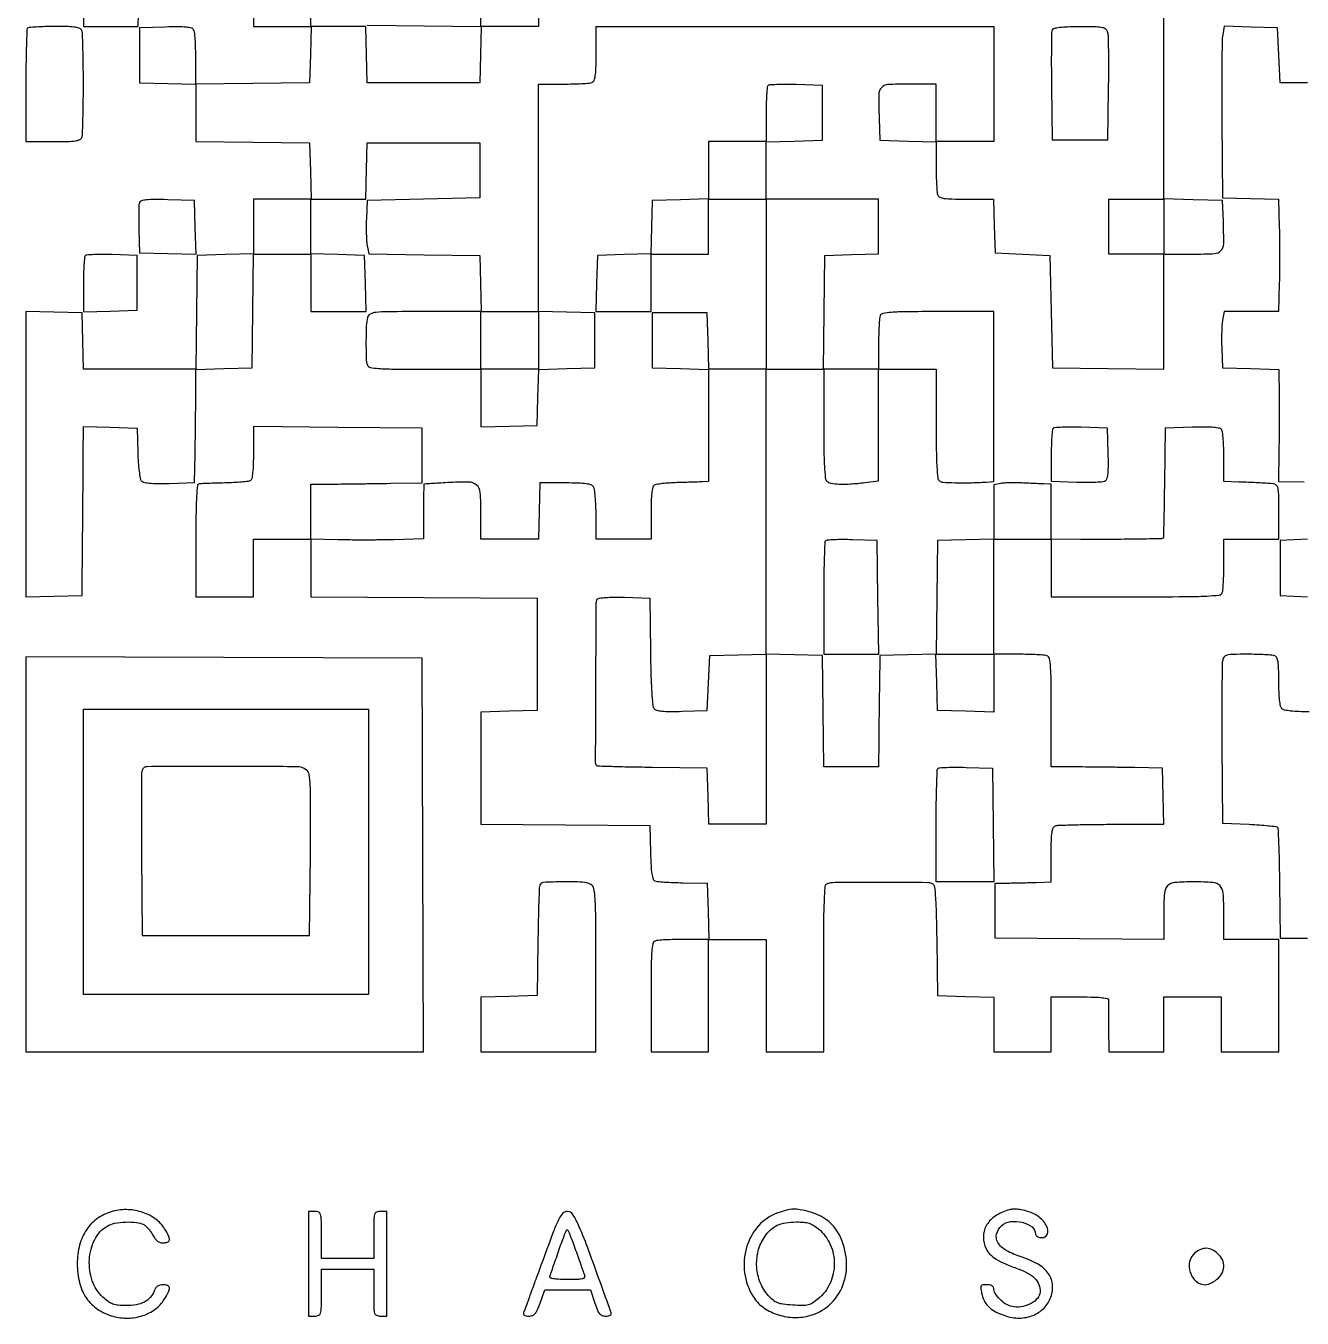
# Model space of a CAD drawing. Extents: x 179 to 1071, y 112 to 1107.
# Drawn here: x 179 to 666.9, y 112.2 to 606.3 of the extents above; entities that cross this region are included whole.
import ezdxf

# ---------------------------------------------------------------- set-up
doc = ezdxf.new("R2010")
doc.units = 0

msp = doc.modelspace()

# ---------------------------------------------------------------- linework, layer by layer
for points in [[(309.5, 606.5), (331.25, 606.230498), (353, 605.960995), (353, 670.980498)], [(201, 627.466168), (201, 606), (211.465017, 606), (221.930034, 606), (222.215017, 616.25)], [(375, 627.466168), (375, 606), (364.033832, 606), (353.067663, 606), (352.783832, 595.25), (352.5, 584.5), (331, 584.5), (309.5, 584.5), (309.216168, 595.25), (308.932337, 606), (298.466168, 606), (288, 606), (288, 616.5)], [(669, 410), (658.5, 409.5), (658.5, 399), (658.5, 388.5), (669, 388)]]:
    msp.add_lwpolyline(points)
for points in [[(266, 616.437616), (266, 606), (277.033832, 606), (288.067663, 606), (287.783832, 595.25), (287.5, 584.5), (265.75, 584.230498), (244, 583.960995), (243.984687, 593.730498, 0.00774), (243.919288, 597.566581, 0.010658), (243.733781, 601.008626, 0.007563), (243.475664, 603.85978, 0.1155), (243.152042, 604.788231, 0.19692), (242.294865, 605.395734, 0.033714), (240.282937, 605.721018, 0.023663), (237.195195, 605.861823, 0.006827), (232.417355, 605.788231), (222.5, 605.5), (222.5, 595), (222.5, 584.5), (233.25, 584.216168), (244, 583.932337), (244, 572.985671), (244, 562.039005), (265.75, 561.769502), (287.5, 561.5), (287.783832, 550.75), (288.067663, 540), (277.033832, 540), (266, 540), (266, 529.533832), (266, 519.067663), (255.25, 518.783832), (244.5, 518.5), (244.230498, 496.75), (243.960995, 475), (222.514329, 475), (201.067663, 475), (200.783832, 485.75), (200.5, 496.5), (189.75, 496.783832), (179, 497.067663), (179, 442.5), (179, 387.932337), (189.75, 388.216168), (200.5, 388.5), (200.698391, 410, 0.000195), (200.778129, 419.022361, 0.000176), (200.853665, 428.352464, 0.000176), (200.915426, 436.708876, 0.000563), (200.948391, 442.284983), (201, 453.069966), (211.25, 452.784983), (221.5, 452.5), (221.790118, 443.054124, 0.009941), (221.977975, 439.343588, 0.013554), (222.304236, 436.010384, 0.01037), (222.704917, 433.274446, 0.132407), (223.132908, 432.339856, 0.167678), (224.095359, 431.755311, 0.030434), (226.191022, 431.432811, 0.02274), (229.289227, 431.289042, 0.007523), (233.84279, 431.353465), (243.5, 431.635467), (243.704554, 442.567734, 0.001122), (243.786258, 447.529528, 0.000668), (243.86237, 453.436521, 0.000669), (243.922472, 459.323, 0.001158), (243.954554, 464.216168), (244, 474.932337), (254.75, 475.216168), (265.5, 475.5), (265.769502, 497.25), (266.039005, 519), (277.019502, 519), (288, 519), (288, 508), (288, 497), (298.533832, 497), (309.067663, 497), (308.783832, 507.75), (308.5, 518.5), (298.25, 518.784983), (288, 519.069966), (288, 529.534983), (288, 540), (298.5, 540), (309, 540), (309.111066, 545.75, -0.000597), (309.16368, 548.315351, -0.000388), (309.230318, 551.279688, -0.00039), (309.29986, 554.172908, -0.000742), (309.361066, 556.5), (309.5, 561.5), (331, 561.5), (352.5, 561.5), (352.5, 551), (352.5, 540.5), (331, 540), (309.5, 539.5), (309.192221, 532.5, 0.009322), (309.118419, 529.583091, 0.008787), (309.150921, 526.607369, 0.008782), (309.272364, 523.972652, 0.02997), (309.483826, 522.269767), (310.08321, 519.039533), (331.291605, 518.769767), (352.5, 518.5), (352.783832, 507.75), (353.067663, 497), (331.650463, 497, 0.001347), (317.419495, 496.96167, 0.024114), (312.854027, 496.716698, 0.094889), (310.687648, 496.067776, 0.210194), (309.630286, 494.75, 0.056126), (309.151911, 491.578403, 0.009072), (309.030466, 485.327313, 0.007531), (309.117283, 479.027404, 0.084592), (309.606989, 476.581787, 0.258697), (310.662537, 475.696146, 0.030015), (313.835307, 475.275578, 0.015901), (319.485827, 475.049566, 0.002045), (331.606989, 475), (353, 475), (353, 463.966168), (353, 452.932337), (363.75, 453.216168), (374.5, 453.5), (374.783492, 464.216508), (375.066984, 474.933016), (385.783492, 475.216508), (396.5, 475.5), (396.5, 486), (396.5, 496.5), (385.75, 496.783832), (375, 497.067663), (375, 540.533832), (375, 584), (384.418213, 584, 0.005951), (388.140776, 584.044305, 0.007831), (391.534475, 584.178303, 0.005915), (394.361889, 584.367894, 0.07203), (395.418213, 584.606989, 0.205218), (396.23239, 585.398405, 0.063068), (396.69735, 587.086379, 0.030363), (396.940414, 590.039857, 0.005351), (397, 595.606989), (397, 606), (473, 606), (549, 606), (549, 584), (549, 562), (538, 562), (527, 562), (527, 573), (527, 584), (516.519052, 584, 0.01319), (508.49751, 583.788355, 0.203196), (506.066531, 582.602972, 0.179688), (505.071849, 579.965089, 0.009927), (505.204946, 571), (505.5, 562.5), (516.25, 562.216168), (527, 561.932337), (527, 552.547956, 0.005972), (527.044307, 548.838356, 0.007852), (527.178303, 545.455587, 0.005942), (527.367915, 542.63733, 0.07196), (527.606989, 541.581787, 0.204941), (528.397244, 540.767938, 0.063222), (530.080782, 540.302828, 0.030449), (533.025624, 540.059653, 0.005378), (538.572006, 540), (548.930034, 540), (549.215017, 529.75), (549.5, 519.5), (560, 519), (570.5, 518.5), (571, 497), (571.5, 475.5), (592.75, 475.230112), (614, 474.960225), (614, 496.980112), (614, 519), (624.980948, 519, 0.011716), (633.393045, 519.197133, 0.194087), (635.890885, 520.343501, 0.189664), (636.924033, 522.913387, 0.011109), (636.796504, 531.503355), (636.5, 539.5), (625.25, 539.782751), (614, 540.065502), (614, 616.513249)], [(669, 584.5), (658.5, 584.5), (658, 595), (657.5, 605.5), (647.301769, 605.784412), (637.103537, 606.068823), (636.544182, 602.784412, 0.038415), (636.330077, 600.461078, 0.001474), (636.224803, 591.799171, 0.002632), (636.184386, 581.540652, 0.001852), (636.242413, 570), (636.5, 540.5), (647.162399, 540.217057), (657.824797, 539.934114), (658.162399, 529.217057, -0.004794), (658.269327, 524.336011, -0.002808), (658.308493, 518.490323, -0.002808), (658.281987, 512.641501, -0.004771), (658.185662, 507.75), (657.871323, 497), (647.480975, 497), (637.090626, 497), (636.488823, 493.75, 0.030569), (636.275841, 492.012596, 0.008349), (636.153831, 489.251562, 0.00841), (636.120388, 486.109769, 0.008667), (636.19351, 483), (636.5, 475.5), (647.25, 475.216168), (658, 474.932337), (658.109067, 464.716168, -0.002426), (658.13656, 459.994918, -0.00132), (658.126879, 454.196312, -0.001315), (658.08595, 448.299595, -0.002087), (658.016543, 443.25), (657.814951, 432), (667.657476, 431.984687, -0.007683)], [(669.593011, 344, -0.009539), (665.62258, 344.075751, -0.019202), (662.499944, 344.315267, -0.020076), (660.177004, 344.678473, -0.148618), (659.2, 345.2, -0.148618), (658.678473, 346.177004, -0.020076), (658.315267, 348.499944, -0.019202), (658.075751, 351.62258, -0.009539), (658, 355.593011, 0.006405), (657.937794, 360.449162, 0.033615), (657.690477, 363.105917, 0.068495), (657.220382, 364.642994, 0.195123), (656.418213, 365.393011, 0.070903), (655.374278, 365.631765, 0.006355), (652.686947, 365.821697, 0.008172), (649.460948, 365.955668, 0.00629), (645.937265, 366, 0.004728), (640.415599, 365.947791, 0.054054), (638.259657, 365.672694, 0.157916), (637.164473, 365.003998, 0.123102), (636.536265, 363.75, 0.051816), (636.340533, 362.068892, 0.001007), (636.250223, 353.348438, 0.002412), (636.21437, 343.159278, 0.001614), (636.267213, 331.5), (636.5, 301.5), (646.671374, 301, -0.005225), (650.612518, 300.764956, -0.007948), (654.029751, 300.470648, -0.003631), (656.914543, 300.15475, -0.169857), (657.437964, 299.900077, -0.186849), (657.683381, 299.33853, -0.001016), (657.926899, 293.336983, -0.004205), (658.134187, 286.455297, -0.002634), (658.26659, 278.400077), (658.5, 257.5), (669, 257.5)]]:
    msp.add_lwpolyline(points, format="xyb")
for points in [[(179.666667, 605.333333, 0.189785), (179.396107, 604.71132, 0.001222), (179.195833, 598.595833, 0.00465), (179.048092, 591.559297, 0.002923), (179, 583.333333), (179, 562), (189.393011, 562, 0.005351), (194.960143, 562.059586, 0.030363), (197.913621, 562.30265, 0.063068), (199.601595, 562.76761, 0.205218), (200.393011, 563.581787, 0.08225), (200.636202, 564.767615, 0.002107), (200.821697, 570.232125, 0.004428), (200.955978, 576.66751, 0.003002), (201, 584, 0.003002), (200.955978, 591.33249, 0.004428), (200.821697, 597.767875, 0.002107), (200.636202, 603.232385, 0.08225), (200.393011, 604.418213, 0.199759), (199.624187, 605.225925, 0.066055), (198.020372, 605.693741, 0.032092), (195.231606, 605.939041, 0.005893), (190.059678, 606, 0.006396), (186.284117, 605.951702, 0.009619), (182.994614, 605.804167, 0.005003), (180.240534, 605.599816, 0.177151)], [(592.52561, 603.75, -0.055994), (592.739502, 602.158729, -0.002344), (592.837176, 596.432813, -0.004024), (592.86656, 589.634165, -0.002846), (592.794662, 582), (592.5, 562.5), (582, 562.5), (571.5, 562.5), (571.228584, 582.973, -0.002311), (571.16003, 590.911562, -0.003516), (571.180843, 597.807175, -0.001312), (571.255956, 603.733152, -0.088003), (571.447199, 604.723, -0.243882), (572.135605, 605.334079, -0.031646), (574.130427, 605.705879, -0.023385), (577.209457, 605.934877, -0.006869), (581.949563, 606, -0.003975), (588.229792, 605.950073, -0.048468), (590.617016, 605.679744, -0.149099), (591.824605, 605.011168, -0.131667)], [(462.699448, 583.366114, 0.177451), (462.419778, 582.762931, 0.004898), (462.205463, 579.836713, 0.009512), (462.050668, 576.343898, 0.006317), (462, 572.333333), (462, 562), (451, 562), (440, 562), (440, 551.033832), (440, 540.067663), (429.25, 539.783832), (418.5, 539.5), (418.215399, 529.284601), (417.930798, 519.069202), (407.715399, 518.784601), (397.5, 518.5), (397.216168, 507.75), (396.932337, 497), (407.466168, 497), (418, 497), (418, 508), (418, 519), (429, 519), (440, 519), (440, 529.5), (440, 540), (451, 540), (462, 540), (462, 507.5), (462, 475), (451.033832, 475), (440.067663, 475), (439.783832, 485.75), (439.5, 496.5), (429, 496.5), (418.5, 496.5), (418.5, 486), (418.5, 475.5), (429.25, 475.216168), (440, 474.932337), (440, 453.466168), (440, 432), (437.75, 431.9154, -0.00139), (436.443734, 431.869921, -0.000235), (433.949472, 431.791196, -0.000257), (431.01887, 431.701588, -0.000229), (427.971605, 431.611377, 0.008822), (424.999143, 431.472222, 0.011621), (422.29583, 431.23463, 0.009173), (420.062017, 430.944291, 0.101845), (419.221605, 430.63696, 0.204882), (418.65917, 429.837444, 0.023795), (418.299708, 427.628278, 0.020751), (418.069146, 424.44143, 0.007682), (418, 419.940983), (418, 410), (407.5, 410), (397, 410), (396.984687, 419.25, 0.009417), (396.909853, 422.901756, 0.01245), (396.696332, 426.221825, 0.00988), (396.396689, 428.962891, 0.109209), (396.024555, 429.99451, 0.171222), (395.084581, 430.735978, 0.04751), (393.229992, 431.177624, 0.027898), (390.25304, 431.425439, 0.006678), (385.289868, 431.49451), (375.5, 431.5), (375.216168, 420.75), (374.932337, 410), (363.966168, 410), (353, 410), (353, 419.964816, 0.018486), (352.70887, 427.836462, 0.192208), (351.316585, 430.691543, 0.185082), (348.313111, 431.860867, 0.016937), (340.157721, 431.627347, 0.000292), (336.820772, 431.416568, 0.000466), (333.969768, 431.232141, 0.000082), (331.448979, 431.066299, 0.025908), (331.25, 431.042778, 0.358023), (331.147848, 430.924821, 0.000565), (331.073438, 427.946516, 0.003718), (331.017975, 424.567593, 0.002244), (331, 420.562384), (331, 410.124768), (319.75, 409.812384, -0.004056), (314.698016, 409.713112, -0.002552), (308.79375, 409.675138, -0.002561), (302.984411, 409.697181, -0.004692), (298.25, 409.783832), (288, 410.067663), (288, 420.533832), (288, 431), (297.25, 431.086779, 0.000584), (301.645003, 431.133146, 0.000277), (307.307812, 431.202645, 0.000275), (313.230203, 431.281867, 0.000389), (318.5, 431.359357), (330.5, 431.545156), (330.5, 442.022578), (330.5, 452.5), (298.25, 452.763853), (266, 453.027706), (266, 443.07287, -0.007985), (265.930179, 438.701395, -0.019217), (265.702616, 435.472954, -0.019568), (265.357905, 433.159775, -0.210572), (264.833894, 432.397341, -0.108379), (264.000724, 432.104811, -0.007361), (261.488813, 431.834951, -0.01027), (258.456871, 431.617006, -0.007511), (255.083894, 431.49486, 0.001402), (251.704817, 431.413821, 0.001902), (248.654331, 431.32049, 0.001265), (246.09418, 431.225927, 0.021286), (245.25, 431.156536, 0.34902), (244.590877, 430.483041, 0.01134), (244.266355, 426.452048, 0.011845), (244.055182, 420.237422, 0.00257), (244, 409.5), (244, 388), (255, 388), (266, 388), (266, 399), (266, 410), (277, 410), (288, 410), (288, 399.010623), (288, 388.021245), (331.25, 387.760623), (374.5, 387.5), (374.5, 366), (374.5, 344.5), (363.75, 344.216168), (353, 343.932337), (353, 322.480021), (353, 301.027706), (385.25, 300.763853), (417.5, 300.5), (417.78548, 290.205, 0.006512), (417.990646, 285.172696, 0.02504), (418.315173, 282.058752, 0.038147), (418.771319, 280.112102, 0.228339), (419.465675, 279.374798, 0.070471), (420.418437, 279.156034, 0.004821), (423.188385, 278.946933, 0.006813), (426.508777, 278.773856, 0.005059), (430.180195, 278.669798), (439.5, 278.5), (439.783832, 267.75), (440.067663, 257), (430.615619, 257, 0.00593), (426.880092, 256.955696, 0.007809), (423.475463, 256.821697, 0.005887), (420.638889, 256.632128, 0.0721), (419.581787, 256.393011, 0.257256), (418.698559, 255.346099, 0.030951), (418.27619, 252.243952, 0.016256), (418.049786, 246.715635, 0.002106), (418, 234.893011), (418, 214), (429, 214), (440, 214), (440, 235.5), (440, 257), (451, 257), (462, 257), (462, 235.5), (462, 214), (473, 214), (484, 214), (484, 245.893011, -0.001673), (484.054027, 262.043546, -0.00807), (484.263693, 271.225463, -0.005965), (484.574932, 277.334661, -0.293398), (485.262427, 278.270461, -0.090661), (488.343581, 278.848917, -0.001504), (505.838629, 278.879437, -0.001007), (523.745721, 278.820763, -0.145582), (525.729091, 278.219334, -0.223792), (526.35566, 277.190254, -0.009444), (526.739923, 272.819677, -0.010934), (527.039115, 266.450636, -0.003037), (527.229091, 256.453905), (527.5, 235.5), (538.25, 235.216168), (549, 234.932337), (549, 224.466168), (549, 214), (560, 214), (571, 214), (571, 224.5), (571, 235), (582.043837, 235, -0.005353), (587.436059, 234.942266, -0.023244), (590.625709, 234.725378, -0.037204), (592.514505, 234.364582, -0.375493), (592.925354, 233.75, 0.029686), (592.865555, 232.894407, 0.001563), (592.84552, 230.15, 0.00246), (592.84795, 226.884359, 0.001786), (592.881517, 223.25), (593, 214), (603.5, 214), (614, 214), (614, 224.5), (614, 235), (625, 235), (636, 235), (636, 224.5), (636, 214), (647, 214), (658, 214), (658, 235.5), (658, 257), (647.5, 257), (637, 257), (637, 266.964816, 0.016375), (636.748452, 274.643854, 0.176079), (635.516364, 277.447319, 0.18557), (632.802218, 278.72896, 0.018552), (625.5, 279, 0.018562), (618.196698, 278.728783, 0.185709), (615.482908, 277.446295, 0.175976), (614.251235, 274.640922, 0.016331), (614, 266.950963), (614, 256.972294), (581.75, 257.236147), (549.5, 257.5), (549.5, 268), (549.5, 278.5), (554.5, 278.553803, 0.002048), (556.82708, 278.588376, 0.001075), (559.720312, 278.649435, 0.00107), (562.68464, 278.724717, 0.001645), (565.25, 278.803803), (571, 279), (571, 289.393011, -0.005351), (571.059586, 294.960143, -0.030363), (571.30265, 297.913621, -0.063068), (571.76761, 299.601595, -0.205218), (572.581787, 300.393011, -0.082832), (573.776122, 300.63651, -0.001914), (579.559838, 300.821697, -0.00421), (586.355439, 300.955998, -0.002835), (594.115619, 301), (614.067663, 301), (613.783832, 311.75), (613.5, 322.5), (603, 322.675726, 0.000788), (598.202906, 322.748445, 0.000454), (592.426563, 322.821651, 0.000454), (586.626468, 322.884622, 0.00076), (581.75, 322.925726), (571, 323), (571, 343.893011, 0.002106), (570.950214, 355.715635, 0.016256), (570.72381, 361.243952, 0.030951), (570.301441, 364.346099, 0.257256), (569.418213, 365.393011, 0.07203), (568.361889, 365.632106, 0.005915), (565.534475, 365.821697, 0.007831), (562.140776, 365.955695, 0.005951), (558.418213, 366), (549, 366), (549, 388), (549, 410), (560, 410), (571, 410), (571, 399), (571, 388), (603.393011, 388, 0.001243), (622.08678, 388.046481, 0.010731), (630.42282, 388.266892, 0.016522), (635.195595, 388.654033, 0.279562), (636.393011, 389.581787, 0.07203), (636.632106, 390.638111, 0.005915), (636.821697, 393.465525, 0.007831), (636.955695, 396.859224, 0.005951), (637, 400.581787), (637, 410), (647.5, 410), (658, 410), (658, 420.5, 0.003352), (657.954921, 427.224924, 0.048655), (657.69244, 429.587618, 0.175767), (657.016838, 430.675217, 0.149258), (655.75, 431.167506, 0.001986), (652.205797, 431.417209, 0.003814), (649.36184, 431.584448, 0.003716), (646.467483, 431.710946, 0.001781), (642.75, 431.832494), (637, 432), (636.984687, 441.25, 0.008159), (636.919317, 444.886885, 0.011123), (636.734034, 448.160822, 0.008145), (636.475757, 450.869394, 0.113997), (636.152902, 451.78684, 0.199716), (635.281101, 452.39767, 0.032047), (633.18343, 452.720814, 0.022682), (629.955578, 452.861053, 0.006397), (624.918214, 452.78684), (614.5, 452.5), (614.26659, 431.599923, -0.001278), (614.156325, 423.56607, -0.002088), (614.016967, 416.754467, -0.000251), (613.864526, 410.690643, -0.192258), (613.744575, 410.411242, -0.194513), (613.159485, 410.163062, -0.000479), (603.914768, 410.01528, -0.003012), (593.716025, 409.923465, -0.002123), (582.25, 409.937986), (571, 410), (571, 420.5), (571, 431), (568, 431.125, -0.000897), (566.490601, 431.190605, -0.000321), (564.339063, 431.289374, -0.000319), (561.979926, 431.4007, -0.000377), (559.75, 431.50904, 0.009924), (557.538322, 431.574202, 0.00879), (555.234375, 431.555835, 0.008861), (553.160189, 431.466024, 0.026501), (551.75, 431.304585), (549, 430.841089), (549, 420.454376), (549, 410.067663), (538.25, 409.783832), (527.5, 409.5), (527.230591, 387.783635), (526.961183, 366.06727), (516.230591, 365.783635), (505.5, 365.5), (505.322108, 354.5, 0.000681), (505.248714, 349.544418, 0.000421), (505.17529, 343.720312, 0.000422), (505.112467, 337.967405, 0.00076), (505.072108, 333.25), (505, 323), (494.519888, 323), (484.039775, 323), (483.769888, 344.25), (483.5, 365.5), (472.75, 365.783832), (462, 366.067663), (462, 420.533832), (462, 475), (473, 475), (484, 475), (484, 454.2, 0.003169), (484.062069, 444.406919, 0.010454), (484.278846, 437.954487, 0.00933), (484.608073, 433.461896, 0.175156), (485.2, 432.2, 0.156441), (486.778511, 431.388153, 0.031696), (489.952461, 431.06555, 0.026549), (494.258674, 431.130854, 0.012824), (499.75, 431.647983), (505, 432.278582), (505, 453.639291), (505, 475), (516, 475), (527, 475), (527, 454.122445, 0.002913), (527.059343, 443.936607, 0.011405), (527.276037, 437.651147, 0.011114), (527.611421, 433.441314, 0.211143), (528.25, 432.32056, 0.143787), (529.693129, 431.791964, 0.009827), (534.093713, 431.590101, 0.012726), (539.638294, 431.586014, 0.007528), (546.25, 431.849085), (549, 432), (549, 464.5), (549, 497), (527.606989, 497, 0.002045), (515.485827, 496.950434, 0.015901), (509.835307, 496.724422, 0.030015), (506.662537, 496.303854, 0.258697), (505.606989, 495.418213, 0.07203), (505.367894, 494.361889, 0.005915), (505.178303, 491.534475, 0.007831), (505.044305, 488.140776, 0.005951), (505, 484.418213), (505, 475), (494.480498, 475), (483.960995, 475), (484.230498, 496.75), (484.5, 518.5), (494.75, 518.784983), (505, 519.069966), (505, 529.534983), (505, 540), (483.5, 540), (462, 540), (462, 550.966168), (462, 561.932337), (472.75, 562.216168), (483.5, 562.5), (483.5, 573), (483.5, 583.5), (473.449448, 583.782781, 0.006672), (469.547259, 583.840477, 0.010046), (466.145783, 583.777033, 0.005301), (463.300668, 583.636532, 0.183378)], [(222.44069, 538.706038, 0.08044), (222.24673, 537.777249, 0.005694), (222.156546, 535.121982, 0.007919), (222.135127, 531.937236, 0.005886), (222.208575, 528.420857), (222.5, 519.5), (233.285361, 519.21581), (244.070721, 518.931619), (243.785361, 529.21581), (243.5, 539.5), (233.232115, 539.785181, 0.005806), (228.041094, 539.869045, 0.026058), (225.006728, 539.724611, 0.044386), (223.172066, 539.374845, 0.236067)], [(201.700461, 518.367127, 0.177497), (201.420373, 517.762901, 0.004882), (201.20576, 514.826734, 0.009496), (201.05074, 511.322398, 0.006304), (201, 507.29835), (201, 496.930034), (211.25, 497.215017), (221.5, 497.5), (221.5, 508), (221.5, 518.5), (211.950461, 518.783794, 0.007041), (208.240283, 518.841782, 0.010544), (205.000338, 518.778463, 0.005798), (202.297812, 518.637197, 0.182377)], [(571.699448, 452.366114, 0.176065), (571.420159, 451.767972, 0.005385), (571.205463, 449.003745, 0.010004), (571.050689, 445.694514, 0.006682), (571, 441.901953), (571, 432.13724), (580.75, 431.813621, 0.009019), (584.578343, 431.755645, 0.012459), (588.013227, 431.851198, 0.009092), (590.848668, 432.052604, 0.132068), (591.784391, 432.395987, 0.184056), (592.383834, 433.286585, 0.033383), (592.710287, 435.288486, 0.023848), (592.853365, 438.31633, 0.007288), (592.784391, 442.900987), (592.5, 452.5), (582.449448, 452.782781, 0.006672), (578.547259, 452.840477, 0.010046), (575.145783, 452.777033, 0.005301), (572.300668, 452.636532, 0.183378)], [(484.700461, 409.367127, 0.189277), (484.416395, 408.715812, 0.00134), (484.20576, 402.60576, 0.004874), (484.05054, 395.561626, 0.003071), (484, 387.333333), (484, 366), (494.519502, 366), (505.039005, 366), (504.769502, 387.75), (504.5, 409.5), (494.950461, 409.783794, 0.007041), (491.240283, 409.841782, 0.010544), (488.000338, 409.778463, 0.005798), (485.297812, 409.637197, 0.182377)], [(417.771257, 367.07685, 0.003711), (417.956706, 358.120686, 0.009025), (418.261688, 351.520347, 0.006436), (418.643865, 346.572975, 0.15184), (419.172244, 345.292459, 0.157509), (420.188229, 344.647504, 0.038302), (422.169056, 344.294004, 0.025232), (425.194891, 344.143856, 0.007186), (429.900987, 344.215609), (439.5, 344.5), (440, 355), (440.5, 365.5), (451.25, 365.783832), (462, 366.067663), (462, 333.533832), (462, 301), (451.033832, 301), (440.067663, 301), (439.783832, 311.75), (439.5, 322.5), (418.59528, 322.738054, -0.001726), (410.552697, 322.857415, -0.002799), (403.716742, 323.020758, -0.000451), (397.674287, 323.20444, -0.190793), (397.300503, 323.366163, -0.199688), (396.818957, 324.533643, -0.000178), (396.920935, 355.055385, -0.000242), (397.047612, 385.354144, -0.138096), (397.536019, 387.05828, -0.227964), (398.186706, 387.47439, -0.012548), (400.662115, 387.71174, -0.016302), (403.865867, 387.833208, -0.008697), (407.830795, 387.785237), (417.5, 387.5)], [(223.453816, 321.740243, 0.089548), (223.261817, 320.729866, 0.000598), (223.19019, 311.747155, 0.00234), (223.168607, 301.460077, 0.00149), (223.235201, 289.490243), (223.5, 258.5), (255.5, 258.5), (287.5, 258.5), (287.765726, 289.5, 0.001225), (287.879013, 308.006621, 0.012082), (287.71941, 315.793845, 0.024457), (287.315418, 320.099227, 0.201729), (286.324597, 321.75, 0.157681), (282.495237, 323.016106, 0.001671), (254.221233, 323.106234, 0.001077), (225.335041, 323.03952, 0.309316)], [(548.769502, 300.75), (549.039005, 279), (538.019502, 279), (527, 279), (527, 300.333333, -0.003067), (527.050466, 308.561556, -0.004867), (527.205463, 315.605463, -0.001337), (527.415787, 321.715674, -0.189293), (527.699448, 322.366114, -0.183378), (528.300668, 322.636532, -0.005301), (531.145783, 322.777033, -0.010046), (534.547259, 322.840477, -0.006672), (538.449448, 322.782781), (548.5, 322.5)], [(375.474955, 277.75, 0.079337), (375.282691, 276.78105, 0.001128), (375.073173, 270.845312, 0.003098), (374.888033, 263.947003, 0.002033), (374.75634, 256), (374.5, 235.5), (363.75, 235.216168), (353, 234.932337), (353, 224.466168), (353, 214), (374.971999, 214), (396.943997, 214), (396.926485, 245.489174, 0.001068), (396.873566, 265.150501, 0.013441), (396.638265, 272.56911, 0.033524), (396.146449, 276.463897, 0.225396), (395.020228, 277.989174, 0.111886), (391.73448, 278.893413, 0.014487), (384.405886, 279.016074, 0.009322), (376.883686, 278.783719, 0.300334)], [(212.364681, 153.097818, 0.088495), (206.646343, 150.503931, 0.092575), (202.2814, 146.124941, 0.085844), (199.564379, 140.167632, 0.064246), (198.639573, 133, 0.061125), (199.530183, 125.742052, 0.088792), (202.162877, 119.86748, 0.095589), (206.492076, 115.569645, 0.082217), (212.338536, 112.908842, 0.071359), (218.061064, 112.215587, 0.074095), (223.670419, 113.177536, 0.078456), (228.484132, 115.649135, 0.096872), (231.903457, 119.34379, 0.019613), (233.548851, 122.255533, 0.13855), (233.868255, 123.832929, 0.296036), (233.208249, 124.698976, 0.086205), (231.475249, 125, 0.06124), (230.288166, 124.854058, 0.091442), (229.338935, 124.422124, 0.090638), (228.600542, 123.676618, 0.059195), (228.038367, 122.600914, -0.089656), (226.550913, 120.131547, -0.092881), (224.308999, 118.375086, -0.077422), (221.231194, 117.338677, -0.042594), (217.262809, 117, -0.021544), (214.256761, 117.129582, -0.066717), (212.278496, 117.570708, -0.07099), (210.55376, 118.500376, -0.026692), (208.431649, 120.25, -0.126525), (204.383595, 126.479807, -0.096234), (203.302775, 134.580727, -0.09945), (205.327816, 142.27068, -0.146406), (210.039833, 147.364459, -0.086576), (212.943289, 148.46012, -0.036245), (217.109833, 148.944189, -0.036054), (221.256511, 148.824429, -0.097923), (224.055391, 147.970356, -0.063958), (224.902024, 147.367038, -0.027704), (225.86536, 146.370627, -0.026858), (226.785953, 145.183049, -0.032129), (227.51533, 143.970356, 0.040384), (228.357711, 142.620669, 0.073782), (229.274159, 141.705316, 0.085534), (230.315265, 141.180585, 0.074186), (231.52568, 141, 0.086444), (233.213257, 141.293958, 0.288977), (233.874535, 142.140309, 0.142864), (233.59238, 143.663329, 0.021874), (232.069071, 146.381966, 0.097556), (228.635961, 150.074778, 0.074851), (223.733438, 152.614055, 0.071249), (218.054237, 153.684062, 0.073454)], [(466.5, 152.497249, 0.127177), (459.106254, 147.514532, 0.109521), (454.547749, 139.300122, 0.104635), (453.770792, 129.602224, 0.106654), (457.003636, 120.494117, 0.096325), (460.692429, 116.499631, 0.0738), (465.959689, 113.718677, 0.070423), (472.060918, 112.495711, 0.073295), (478.175364, 113.042069, 0.125037), (486.153285, 117.238449, 0.118834), (491.344008, 124.805794, 0.111113), (492.720902, 134.345083, 0.098763), (489.996148, 144.007551, 0.052522), (487.995652, 147.083106, 0.058018), (485.456579, 149.561228, 0.055359), (482.309292, 151.476747, 0.041506), (478.5, 152.880937, 0.022147), (475.039239, 153.67636, 0.053449), (472.423562, 153.872466, 0.054023), (469.842471, 153.508987, 0.023044)], [(554, 153.347931, 0.074915), (549.194806, 150.920331, 0.114927), (546.117007, 147.443494, 0.127293), (545.07702, 143.239642, 0.104584), (546.085212, 138.712324, 0.094647), (547.541707, 136.655929, 0.051481), (549.990103, 134.74418, 0.039183), (553.491678, 132.913489, 0.01894), (558.218239, 131.104473, -0.047254), (562.27363, 129.283246, -0.084189), (565.100373, 126.976184, -0.109517), (566.543925, 124.334625, -0.13274), (566.594666, 121.521155, -0.143254), (565.283002, 119.284944, -0.080968), (562.658159, 117.511583, -0.074184), (559.344408, 116.542589, -0.08364), (556.031635, 116.643673, -0.090954), (553.682041, 117.578875, -0.055632), (551.339301, 119.440124, -0.057097), (549.56955, 121.654714, -0.140958), (549, 123.634859, 0.171647), (548.806993, 124.180516, 0.103182), (548.269281, 124.619987, 0.075568), (547.431283, 124.905816, 0.044495), (546.375, 125, 0.032852), (544.865547, 124.900715, 0.223964), (544.254608, 124.50738, 0.172208), (544.079354, 123.712665, 0.018346), (544.386877, 121.815617, 0.060114), (545.320864, 118.973241, 0.084043), (546.839615, 116.778128, 0.073226), (549.166801, 115.002888, 0.03518), (552.579326, 113.416555, 0.080287), (558.136883, 112.263459, 0.094842), (563.442034, 113.036882, 0.10216), (567.791769, 115.629471, 0.108904), (570.640229, 119.681372, 0.11201), (571.513804, 124.689641, 0.141046), (569.992105, 129.12292, 0.110903), (565.941526, 132.814079, 0.053235), (559.463146, 135.64314, -0.049676), (553.820823, 138.059553, -0.128067), (550.628421, 141.085589, -0.204486), (550.121962, 144.348511, -0.147508), (552.046286, 147.541889, -0.152922), (555.46291, 149.117396, -0.0929), (559.942709, 148.863167, -0.103681), (563.653974, 147.076912, -0.232981), (565, 144.345012, 0.172986), (565.18751, 143.819249, 0.098327), (565.71468, 143.384501, 0.074706), (566.518389, 143.096168, 0.048868), (567.5, 143, 0.31352), (569.525882, 144.408787, 0.214242), (569.332601, 147.30822, 0.104042), (566.378474, 150.844056, 0.099463), (562.204514, 152.959978, 0.016376), (559.538798, 153.60712, 0.03956), (557.528203, 153.862477, 0.049209), (555.786228, 153.773404, 0.042231)], [(287, 133), (287, 113), (289.5, 113, 0.104331), (290.950811, 113.306062, 0.224677), (291.680556, 114.15, 0.064117), (291.955995, 116.064536, 0.003707), (292, 122), (292, 131), (302, 131), (312, 131), (312, 122, 0.003707), (312.044005, 116.064536, 0.064117), (312.319444, 114.15, 0.224677), (313.049189, 113.306062, 0.104331), (314.5, 113), (317, 113), (317, 133), (317, 153), (314.5, 153, 0.104331), (313.049189, 152.693938, 0.224677), (312.319444, 151.85, 0.064117), (312.044005, 149.935464, 0.003707), (312, 144), (312, 135), (302, 135), (292, 135), (292, 144, 0.003707), (291.955995, 149.935464, 0.064117), (291.680556, 151.85, 0.224677), (290.950811, 152.693938, 0.104331), (289.5, 153), (287, 153)], [(376.59283, 134.25, -0.00005), (373.926681, 126.973909, -0.000075), (371.604208, 120.640625, -0.000028), (369.603187, 115.187401, -0.001839), (369.255239, 114.25, 0.172296), (369.24597, 113.730935, 0.176058), (369.566566, 113.327874, 0.100862), (370.255341, 113.077017, 0.037075), (371.292581, 113, 0.086585), (372.667751, 113.239937, 0.129346), (373.667623, 113.928019, 0.07589), (374.535056, 115.313739, 0.015656), (375.597114, 118), (377.395089, 123), (386.117178, 123), (394.839267, 123), (396.5, 118, 0.015325), (397.496689, 115.280794, 0.078963), (398.318161, 113.909055, 0.135846), (399.29737, 113.233982, 0.083579), (400.687355, 113, 0.037213), (401.72966, 113.077682, 0.098424), (402.430239, 113.32945, 0.170534), (402.764221, 113.732662, 0.17614), (402.766933, 114.25, 0.001263), (394.211051, 137.984237, 0.014623), (390.564003, 147.175058, 0.035278), (388.158172, 151.824234, 0.261406), (386.062924, 153, 0.193536), (384.336525, 152.305757, 0.084805), (382.844149, 150.288323, 0.026944), (380.928798, 145.927161, 0.002204)], [(482.059249, 146.296691, -0.113746), (486.505185, 140.384438, -0.106113), (488.06129, 132.967951, -0.105661), (486.438047, 125.540328, -0.111861), (481.935939, 119.59955, -0.031027), (479.822743, 118.034472, -0.083882), (478.115117, 117.296211, -0.063614), (475.997311, 117.054513, -0.012543), (472.168087, 117.202032, -0.014084), (468.464816, 117.542785, -0.062047), (466.341053, 118.071195, -0.082227), (464.713979, 119.028632, -0.036422), (462.917212, 120.766626, -0.086216), (459.78315, 125.796718, -0.079192), (458.409251, 131.740925, -0.079266), (458.951746, 137.812693, -0.086636), (461.363978, 143.212141, -0.054306), (463.668002, 145.939266, -0.080736), (466.243172, 147.699781, -0.072795), (469.44297, 148.665843, -0.036273), (473.673275, 148.985258, -0.022603), (476.457566, 148.867277, -0.055733), (478.45972, 148.463717, -0.062455), (480.185581, 147.661737, -0.034954)], [(389.178142, 138.249511, 0.000782), (390.25332, 135.154047, 0.000955), (391.268991, 132.262356, 0.000797), (392.131652, 129.833554, 0.006792), (392.535131, 128.75, -0.186601), (392.536118, 127.839554, -0.239521), (391.922342, 127.287243, -0.060186), (390.243114, 127.046621, -0.005524), (386.023655, 127, -0.008179), (382.532528, 127.05711, -0.038084), (380.531895, 127.275732, -0.093612), (379.532164, 127.665396, -0.364967), (379.343241, 128.25, 0.012673), (379.661695, 129.091002, 0.000823), (380.519855, 131.55625, 0.001198), (381.53088, 134.498904, 0.000893), (382.632693, 137.75, -0.005545), (383.737474, 140.912746, -0.008956), (384.75551, 143.576419, -0.003345), (385.673378, 145.81152, -0.302595), (385.956118, 145.999511, -0.298682), (386.239477, 145.813299, -0.003725), (387.126939, 143.722747, -0.009449), (388.112245, 141.220398, -0.005868)], [(625.944117, 137.155832, 0.169519), (623.917051, 133.881238, 0.135497), (624.129539, 129.710655, 0.138046), (626.439806, 126.294433, 0.177278), (629.975925, 125, 0.081852), (630.830446, 125.140833, 0.028628), (631.98893, 125.60882, 0.027527), (633.227497, 126.279355, 0.028827), (634.365141, 127.07258, 0.097436), (636.241186, 129.255136, 0.12132), (636.963569, 131.822301, 0.119784), (636.414292, 134.456239, 0.093416), (634.685549, 136.825686, 0.069833), (632.547906, 138.334886, 0.109828), (630.382686, 138.902843, 0.109983), (628.182998, 138.499529, 0.070174)]]:
    msp.add_lwpolyline(points, format="xyb", close=True)
for points in [[(614, 529.5), (614, 519), (603.5, 519), (593, 519), (593, 529.5), (593, 540), (603.5, 540), (614, 540)], [(375, 486), (375, 475), (364, 475), (353, 475), (353, 486), (353, 497), (364, 497), (375, 497)], [(549, 354.966168), (549, 343.932337), (538.25, 344.216168), (527.5, 344.5), (527.216168, 355.25), (526.932337, 366), (537.966168, 366), (549, 366)], [(179, 289.506286), (179, 214), (255.006326, 214), (331.012652, 214), (330.756326, 289.25), (330.5, 364.5), (254.75, 364.756286), (179, 365.012572)], [(310, 290.5), (310, 236), (255.5, 236), (201, 236), (201, 290.5), (201, 345), (255.5, 345), (310, 345)]]:
    msp.add_lwpolyline(points, close=True)

doc.saveas('drawing.dxf')
